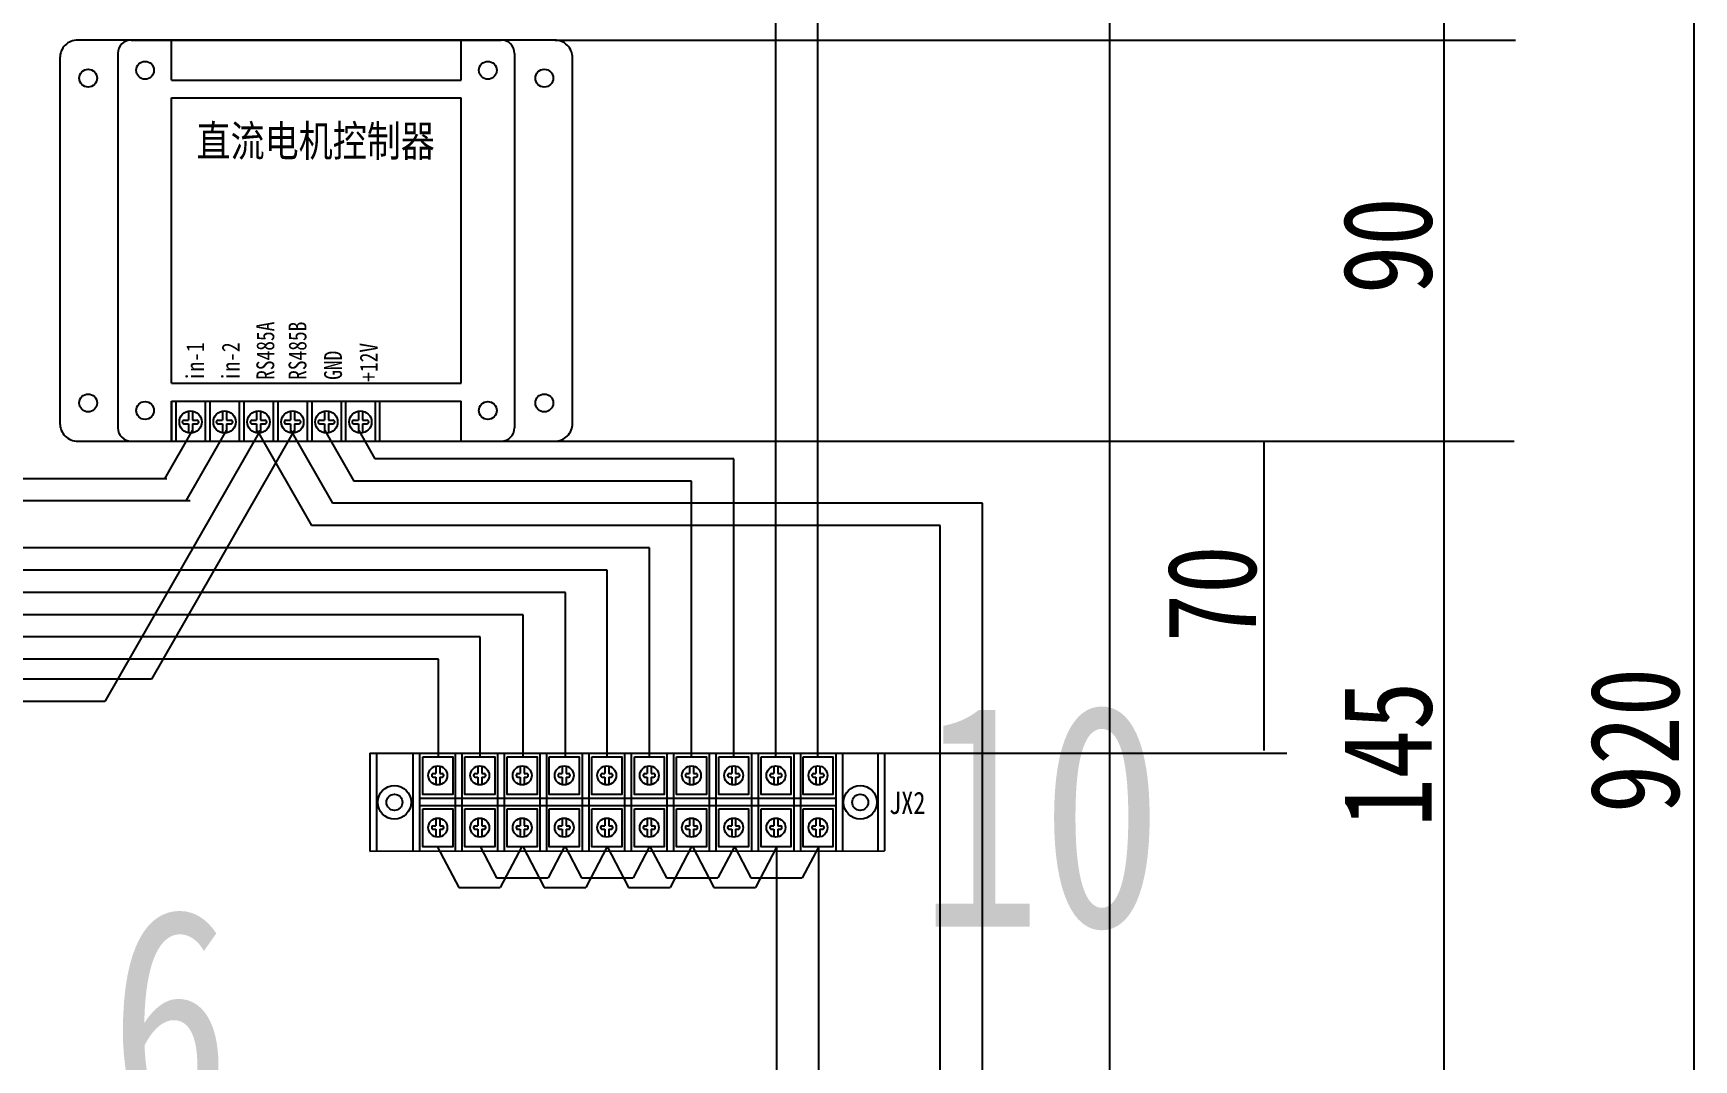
# Model space of a CAD drawing. Extents: x 1266371 to 1373991, y 308041 to 309598.
# Drawn here: x 1268043.2 to 1268415.7, y 308520.2 to 308750.5 of the extents above; entities that cross this region are included whole.
import ezdxf
from ezdxf.enums import TextEntityAlignment as Align

# ---------------------------------------------------------------- set-up
doc = ezdxf.new("R2010")
doc.units = 0
doc.header["$LTSCALE"] = 1000
doc.header["$MEASUREMENT"] = 0
doc.layers.get('0').update_dxf_attribs({"linetype": 'CONTINUOUS'})
doc.styles.add('-宋体', font='', dxfattribs={"width": 0.8})
doc.styles.get('-宋体').set_extended_font_data('SimSun')

msp = doc.modelspace()

# ---------------------------------------------------------------- linework, layer by layer
at = {"color": 1}
for p, q in [((1268359.64, 309034.24), (1268359.64, 308114.1)), ((1268415.72, 309034.24), (1268415.72, 308114.1)), ((1268209.75, 308588.18), (1268209.75, 308803)), ((1268219.22, 308588.18), (1268219.22, 308803)), ((1268160.16, 308748.94), (1268375.73, 308748.94)), ((1268094.09, 308661.36), (1268059.27, 308600.54)), ((1268101.69, 308661.36), (1268069.74, 308605.54)), ((1268078.84, 308661.36), (1268072.65, 308650.54)), ((1268086.49, 308661.36), (1268077.44, 308645.54)), ((1268093.39, 308661.36), (1268105.59, 308640.04)), ((1268100.98, 308661.36), (1268110.33, 308645.03)), ((1268108.59, 308661.36), (1268115.08, 308650.02)), ((1268116.21, 308661.36), (1268119.84, 308655.02)), ((1268160.16, 308658.94), (1268375.39, 308658.94)), ((1268319.37, 308589.55), (1268319.37, 308659.05)), ((1268200.33, 308655.02), (1268119.84, 308655.02)), ((1268200.33, 308588.18), (1268200.33, 308655.02)), ((1268073.15, 308650.54), (1267999.35, 308650.54)), ((1268190.86, 308650.02), (1268115.08, 308650.02)), ((1268190.86, 308588.18), (1268190.86, 308650.02)), ((1268078.39, 308645.54), (1267991.75, 308645.54)), ((1268256.11, 308645.02), (1268110.33, 308645.03)), ((1268256.11, 308405.07), (1268256.11, 308645.02)), ((1268246.64, 308640.04), (1268105.59, 308640.04)), ((1268246.64, 308410.06), (1268246.64, 308640.04)), ((1268181.44, 308635.02), (1267818.07, 308635.03)), ((1268181.44, 308588.18), (1268181.44, 308635.02)), ((1268171.97, 308630.04), (1267813.32, 308630.04)), ((1268171.97, 308588.18), (1268171.97, 308630.04)), ((1268162.56, 308625.04), (1267519.27, 308625.04)), ((1268162.56, 308588.18), (1268162.56, 308625.04)), ((1268153.07, 308620.04), (1267514.49, 308620.04)), ((1268153.07, 308588.18), (1268153.07, 308620.04)), ((1268143.46, 308615.04), (1267119.59, 308615.04)), ((1268143.46, 308588.18), (1268143.46, 308615.04)), ((1268134.06, 308610.04), (1267114.87, 308610.04)), ((1268134.06, 308588.18), (1268134.06, 308610.04)), ((1268069.74, 308605.54), (1267819.72, 308605.54)), ((1268059.27, 308600.54), (1267814.98, 308600.54)), ((1268234.14, 308588.94), (1268324.43, 308588.94)), ((1268133.83, 308568.02), (1268138.64, 308558.87)), ((1268143.45, 308568.02), (1268147.14, 308560.99)), ((1268152.77, 308568.02), (1268147.96, 308558.87)), ((1268152.99, 308568.02), (1268157.8, 308558.87)), ((1268162.39, 308568.02), (1268158.69, 308560.99)), ((1268162.48, 308568.02), (1268166.17, 308560.99)), ((1268171.93, 308568.02), (1268167.12, 308558.87)), ((1268171.92, 308568.02), (1268176.73, 308558.87)), ((1268181.42, 308568.02), (1268177.73, 308560.99)), ((1268181.53, 308568.02), (1268185.22, 308560.99)), ((1268190.86, 308568.02), (1268186.05, 308558.87)), ((1268191.05, 308568.02), (1268195.86, 308558.87)), ((1268200.47, 308568.02), (1268196.77, 308560.99)), ((1268200.47, 308568.02), (1268204.17, 308560.99)), ((1268209.99, 308568.02), (1268205.18, 308558.87)), ((1268209.97, 308293.46), (1268209.97, 308567.99)), ((1268219.41, 308568.02), (1268215.72, 308560.99)), ((1268219.44, 308293.23), (1268219.44, 308567.96)), ((1268147.14, 308560.99), (1268158.69, 308560.99)), ((1268166.17, 308560.99), (1268177.73, 308560.99)), ((1268185.22, 308560.99), (1268196.77, 308560.99)), ((1268204.17, 308560.99), (1268215.72, 308560.99)), ((1268138.64, 308558.87), (1268147.96, 308558.87)), ((1268157.8, 308558.87), (1268167.12, 308558.87)), ((1268176.73, 308558.87), (1268186.05, 308558.87)), ((1268195.86, 308558.87), (1268205.18, 308558.87))]:
    msp.add_line(p, q, dxfattribs=at)
for p, q in [((1268065.16, 308748.94), (1268148.16, 308748.94)), ((1268074.16, 308739.94), (1268074.16, 308748.94)), ((1268139.16, 308739.94), (1268139.16, 308748.94)), ((1268062.16, 308745.94), (1268062.16, 308693.46)), ((1268151.16, 308745.94), (1268151.16, 308686.94)), ((1268074.16, 308739.94), (1268139.16, 308739.94)), ((1268074.16, 308671.94), (1268074.16, 308735.94)), ((1268074.16, 308735.94), (1268139.16, 308735.94)), ((1268139.16, 308671.94), (1268139.16, 308735.94)), ((1268062.16, 308720.97), (1268062.16, 308661.94)), ((1268151.16, 308720.55), (1268151.16, 308661.94)), ((1268074.16, 308671.94), (1268139.16, 308671.94)), ((1268074.16, 308658.94), (1268074.16, 308667.94)), ((1268074.16, 308667.94), (1268139.16, 308667.94)), ((1268074.16, 308667.94), (1268120.88, 308667.94)), ((1268074.16, 308667.94), (1268074.16, 308658.94)), ((1268074.16, 308667.94), (1268120.88, 308667.94)), ((1268074.16, 308667.94), (1268074.16, 308658.94)), ((1268075.16, 308667.94), (1268075.16, 308658.94)), ((1268075.16, 308667.94), (1268075.16, 308658.94)), ((1268081.78, 308667.94), (1268081.78, 308658.94)), ((1268081.78, 308667.94), (1268081.78, 308658.94)), ((1268082.78, 308667.94), (1268082.78, 308658.94)), ((1268082.78, 308667.94), (1268082.78, 308658.94)), ((1268089.4, 308667.94), (1268089.4, 308658.94)), ((1268089.4, 308667.94), (1268089.4, 308658.94)), ((1268090.4, 308667.94), (1268090.4, 308658.94)), ((1268090.4, 308667.94), (1268090.4, 308658.94)), ((1268097.02, 308667.94), (1268097.02, 308658.94)), ((1268097.02, 308667.94), (1268097.02, 308658.94)), ((1268098.02, 308667.94), (1268098.02, 308658.94)), ((1268098.02, 308667.94), (1268098.02, 308658.94)), ((1268104.64, 308667.94), (1268104.64, 308658.94)), ((1268104.64, 308667.94), (1268104.64, 308658.94)), ((1268105.64, 308667.94), (1268105.64, 308658.94)), ((1268105.64, 308667.94), (1268105.64, 308658.94)), ((1268112.26, 308667.94), (1268112.26, 308658.94)), ((1268112.26, 308667.94), (1268112.26, 308658.94)), ((1268113.26, 308667.94), (1268113.26, 308658.94)), ((1268113.26, 308667.94), (1268113.26, 308658.94)), ((1268119.88, 308667.94), (1268119.88, 308658.94)), ((1268119.88, 308667.94), (1268119.88, 308658.94)), ((1268120.88, 308667.94), (1268120.88, 308658.94)), ((1268120.88, 308667.94), (1268120.88, 308658.94)), ((1268139.16, 308658.94), (1268139.16, 308667.94)), ((1268078.01, 308665.73), (1268078.01, 308663.66)), ((1268078.01, 308665.73), (1268078.01, 308663.66)), ((1268078.91, 308665.73), (1268078.91, 308663.66)), ((1268078.91, 308665.73), (1268078.91, 308663.66)), ((1268085.63, 308665.73), (1268085.63, 308663.66)), ((1268085.63, 308665.73), (1268085.63, 308663.66)), ((1268086.53, 308665.73), (1268086.53, 308663.66)), ((1268086.53, 308665.73), (1268086.53, 308663.66)), ((1268093.25, 308665.73), (1268093.25, 308663.66)), ((1268093.25, 308665.73), (1268093.25, 308663.66)), ((1268094.15, 308665.73), (1268094.15, 308663.66)), ((1268094.15, 308665.73), (1268094.15, 308663.66)), ((1268100.87, 308665.73), (1268100.87, 308663.66)), ((1268100.87, 308665.73), (1268100.87, 308663.66)), ((1268101.77, 308665.73), (1268101.77, 308663.66)), ((1268101.77, 308665.73), (1268101.77, 308663.66)), ((1268108.49, 308665.73), (1268108.49, 308663.66)), ((1268108.49, 308665.73), (1268108.49, 308663.66)), ((1268109.39, 308665.73), (1268109.39, 308663.66)), ((1268109.39, 308665.73), (1268109.39, 308663.66)), ((1268116.11, 308665.73), (1268116.11, 308663.66)), ((1268116.11, 308665.73), (1268116.11, 308663.66)), ((1268117.01, 308665.73), (1268117.01, 308663.66)), ((1268117.01, 308665.73), (1268117.01, 308663.66)), ((1268076.99, 308662.88), (1268078.01, 308662.88)), ((1268076.99, 308662.88), (1268078.01, 308662.88)), ((1268077, 308663.66), (1268078.01, 308663.66)), ((1268077, 308663.66), (1268078.01, 308663.66)), ((1268078.01, 308662.88), (1268078.01, 308660.79)), ((1268078.01, 308662.88), (1268078.01, 308660.79)), ((1268078.91, 308663.66), (1268079.93, 308663.66)), ((1268078.91, 308663.66), (1268079.93, 308663.66)), ((1268078.91, 308662.88), (1268078.91, 308660.79)), ((1268078.91, 308662.88), (1268079.94, 308662.88)), ((1268078.91, 308662.88), (1268078.91, 308660.79)), ((1268078.91, 308662.88), (1268079.94, 308662.88)), ((1268084.61, 308662.88), (1268085.63, 308662.88)), ((1268084.61, 308662.88), (1268085.63, 308662.88)), ((1268084.62, 308663.66), (1268085.63, 308663.66)), ((1268084.62, 308663.66), (1268085.63, 308663.66)), ((1268085.63, 308662.88), (1268085.63, 308660.79)), ((1268085.63, 308662.88), (1268085.63, 308660.79)), ((1268086.53, 308663.66), (1268087.55, 308663.66)), ((1268086.53, 308663.66), (1268087.55, 308663.66)), ((1268086.53, 308662.88), (1268086.53, 308660.79)), ((1268086.53, 308662.88), (1268087.56, 308662.88)), ((1268086.53, 308662.88), (1268086.53, 308660.79)), ((1268086.53, 308662.88), (1268087.56, 308662.88)), ((1268092.23, 308662.88), (1268093.25, 308662.88)), ((1268092.23, 308662.88), (1268093.25, 308662.88)), ((1268092.24, 308663.66), (1268093.25, 308663.66)), ((1268092.24, 308663.66), (1268093.25, 308663.66)), ((1268093.25, 308662.88), (1268093.25, 308660.79)), ((1268093.25, 308662.88), (1268093.25, 308660.79)), ((1268094.15, 308663.66), (1268095.17, 308663.66)), ((1268094.15, 308663.66), (1268095.17, 308663.66)), ((1268094.15, 308662.88), (1268094.15, 308660.79)), ((1268094.15, 308662.88), (1268095.18, 308662.88)), ((1268094.15, 308662.88), (1268094.15, 308660.79)), ((1268094.15, 308662.88), (1268095.18, 308662.88)), ((1268099.85, 308662.88), (1268100.87, 308662.88)), ((1268099.85, 308662.88), (1268100.87, 308662.88)), ((1268099.86, 308663.66), (1268100.87, 308663.66)), ((1268099.86, 308663.66), (1268100.87, 308663.66)), ((1268100.87, 308662.88), (1268100.87, 308660.79)), ((1268100.87, 308662.88), (1268100.87, 308660.79)), ((1268101.77, 308663.66), (1268102.79, 308663.66)), ((1268101.77, 308663.66), (1268102.79, 308663.66)), ((1268101.77, 308662.88), (1268101.77, 308660.79)), ((1268101.77, 308662.88), (1268102.8, 308662.88)), ((1268101.77, 308662.88), (1268101.77, 308660.79)), ((1268101.77, 308662.88), (1268102.8, 308662.88)), ((1268107.47, 308662.88), (1268108.49, 308662.88)), ((1268107.47, 308662.88), (1268108.49, 308662.88)), ((1268107.48, 308663.66), (1268108.49, 308663.66)), ((1268107.48, 308663.66), (1268108.49, 308663.66)), ((1268108.49, 308662.88), (1268108.49, 308660.79)), ((1268108.49, 308662.88), (1268108.49, 308660.79)), ((1268109.39, 308663.66), (1268110.41, 308663.66)), ((1268109.39, 308663.66), (1268110.41, 308663.66)), ((1268109.39, 308662.88), (1268109.39, 308660.79)), ((1268109.39, 308662.88), (1268110.42, 308662.88)), ((1268109.39, 308662.88), (1268109.39, 308660.79)), ((1268109.39, 308662.88), (1268110.42, 308662.88)), ((1268115.09, 308662.88), (1268116.11, 308662.88)), ((1268115.09, 308662.88), (1268116.11, 308662.88)), ((1268115.1, 308663.66), (1268116.11, 308663.66)), ((1268115.1, 308663.66), (1268116.11, 308663.66)), ((1268116.11, 308662.88), (1268116.11, 308660.79)), ((1268116.11, 308662.88), (1268116.11, 308660.79)), ((1268117.01, 308663.66), (1268118.03, 308663.66)), ((1268117.01, 308663.66), (1268118.03, 308663.66)), ((1268117.01, 308662.88), (1268117.01, 308660.79)), ((1268117.01, 308662.88), (1268118.04, 308662.88)), ((1268117.01, 308662.88), (1268117.01, 308660.79)), ((1268117.01, 308662.88), (1268118.04, 308662.88)), ((1268065.16, 308658.94), (1268148.16, 308658.94)), ((1268074.16, 308658.94), (1268120.88, 308658.94)), ((1268074.16, 308658.94), (1268120.88, 308658.94)), ((1268118.67, 308588.94), (1268234.14, 308588.94)), ((1268118.67, 308588.94), (1268118.67, 308566.99)), ((1268120.17, 308588.94), (1268120.17, 308566.99)), ((1268128.34, 308588.94), (1268128.34, 308567.04)), ((1268129.84, 308588.94), (1268129.84, 308567.04)), ((1268133.48, 308586.07), (1268133.48, 308584.38)), ((1268134.38, 308586.07), (1268134.38, 308584.38)), ((1268137.84, 308588.94), (1268137.84, 308567.04)), ((1268139.34, 308588.94), (1268139.34, 308567.04)), ((1268142.9, 308586.07), (1268142.9, 308584.38)), ((1268143.8, 308586.07), (1268143.8, 308584.38)), ((1268147.34, 308588.94), (1268147.34, 308567.04)), ((1268148.84, 308588.94), (1268148.84, 308567.04)), ((1268152.42, 308586.07), (1268152.42, 308584.38)), ((1268153.32, 308586.07), (1268153.32, 308584.38)), ((1268156.84, 308588.94), (1268156.84, 308567.04)), ((1268158.34, 308588.94), (1268158.34, 308567.04)), ((1268161.84, 308586.07), (1268161.84, 308584.38)), ((1268162.73, 308586.07), (1268162.73, 308584.38)), ((1268166.34, 308588.94), (1268166.34, 308567.04)), ((1268167.84, 308588.94), (1268167.84, 308567.04)), ((1268171.4, 308586.07), (1268171.4, 308584.38)), ((1268172.29, 308586.07), (1268172.29, 308584.38)), ((1268175.84, 308588.94), (1268175.84, 308567.04)), ((1268177.34, 308588.94), (1268177.34, 308567.04)), ((1268180.92, 308586.07), (1268180.92, 308584.38)), ((1268181.82, 308586.07), (1268181.82, 308584.38)), ((1268185.34, 308588.94), (1268185.34, 308567.04)), ((1268186.84, 308588.94), (1268186.84, 308567.04)), ((1268190.4, 308586.07), (1268190.4, 308584.38)), ((1268191.3, 308586.07), (1268191.3, 308584.38)), ((1268194.84, 308588.94), (1268194.84, 308567.04)), ((1268196.34, 308588.94), (1268196.34, 308567.04)), ((1268199.87, 308586.07), (1268199.87, 308584.38)), ((1268200.76, 308586.07), (1268200.76, 308584.38)), ((1268204.34, 308588.94), (1268204.34, 308567.04)), ((1268205.84, 308588.94), (1268205.84, 308567.04)), ((1268209.34, 308586.07), (1268209.34, 308584.38)), ((1268210.24, 308586.07), (1268210.24, 308584.38)), ((1268213.84, 308588.94), (1268213.84, 308567.04)), ((1268215.34, 308588.94), (1268215.34, 308567.04)), ((1268218.78, 308586.07), (1268218.78, 308584.38)), ((1268219.68, 308586.07), (1268219.68, 308584.38)), ((1268223.22, 308588.94), (1268223.22, 308567.04)), ((1268224.72, 308588.94), (1268224.72, 308567.04)), ((1268232.64, 308588.94), (1268232.64, 308567.04)), ((1268234.14, 308588.94), (1268234.14, 308567.04)), ((1268132.96, 308584.38), (1268133.48, 308584.38)), ((1268132.96, 308583.61), (1268133.48, 308583.61)), ((1268133.48, 308583.61), (1268133.48, 308581.9)), ((1268134.38, 308584.38), (1268134.89, 308584.38)), ((1268134.38, 308583.61), (1268134.38, 308581.9)), ((1268134.38, 308583.61), (1268134.91, 308583.61)), ((1268142.38, 308584.38), (1268142.9, 308584.38)), ((1268142.38, 308583.61), (1268142.9, 308583.61)), ((1268142.9, 308583.61), (1268142.9, 308581.9)), ((1268143.8, 308584.38), (1268144.31, 308584.38)), ((1268143.8, 308583.61), (1268143.8, 308581.9)), ((1268143.8, 308583.61), (1268144.33, 308583.61)), ((1268151.9, 308584.38), (1268152.42, 308584.38)), ((1268151.9, 308583.61), (1268152.42, 308583.61)), ((1268152.42, 308583.61), (1268152.42, 308581.9)), ((1268153.32, 308584.38), (1268153.83, 308584.38)), ((1268153.32, 308583.61), (1268153.32, 308581.9)), ((1268153.32, 308583.61), (1268153.85, 308583.61)), ((1268161.32, 308584.38), (1268161.84, 308584.38)), ((1268161.32, 308583.61), (1268161.84, 308583.61)), ((1268161.84, 308583.61), (1268161.84, 308581.9)), ((1268162.73, 308584.38), (1268163.25, 308584.38)), ((1268162.73, 308583.61), (1268162.73, 308581.9)), ((1268162.73, 308583.61), (1268163.27, 308583.61)), ((1268170.88, 308584.38), (1268171.4, 308584.38)), ((1268170.88, 308583.61), (1268171.4, 308583.61)), ((1268171.4, 308583.61), (1268171.4, 308581.9)), ((1268172.29, 308584.38), (1268172.81, 308584.38)), ((1268172.29, 308583.61), (1268172.29, 308581.9)), ((1268172.29, 308583.61), (1268172.83, 308583.61)), ((1268180.4, 308584.38), (1268180.92, 308584.38)), ((1268180.4, 308583.61), (1268180.92, 308583.61)), ((1268180.92, 308583.61), (1268180.92, 308581.9)), ((1268181.82, 308584.38), (1268182.34, 308584.38)), ((1268181.82, 308583.61), (1268181.82, 308581.9)), ((1268181.82, 308583.61), (1268182.35, 308583.61)), ((1268189.88, 308584.38), (1268190.4, 308584.38)), ((1268189.88, 308583.61), (1268190.4, 308583.61)), ((1268190.4, 308583.61), (1268190.4, 308581.9)), ((1268191.3, 308584.38), (1268191.81, 308584.38)), ((1268191.3, 308583.61), (1268191.3, 308581.9)), ((1268191.3, 308583.61), (1268191.83, 308583.61)), ((1268199.35, 308584.38), (1268199.87, 308584.38)), ((1268199.35, 308583.61), (1268199.87, 308583.61)), ((1268199.87, 308583.61), (1268199.87, 308581.9)), ((1268200.76, 308584.38), (1268201.28, 308584.38)), ((1268200.76, 308583.61), (1268200.76, 308581.9)), ((1268200.76, 308583.61), (1268201.3, 308583.61)), ((1268208.82, 308583.61), (1268209.34, 308583.61)), ((1268208.83, 308584.38), (1268209.34, 308584.38)), ((1268209.34, 308583.61), (1268209.34, 308581.9)), ((1268210.24, 308584.38), (1268210.76, 308584.38)), ((1268210.24, 308583.61), (1268210.24, 308581.9)), ((1268210.24, 308583.61), (1268210.77, 308583.61)), ((1268218.26, 308584.38), (1268218.78, 308584.38)), ((1268218.26, 308583.61), (1268218.78, 308583.61)), ((1268218.78, 308583.61), (1268218.78, 308581.9)), ((1268219.68, 308584.38), (1268220.19, 308584.38)), ((1268219.68, 308583.61), (1268219.68, 308581.9)), ((1268219.68, 308583.61), (1268220.21, 308583.61)), ((1268129.84, 308578.9), (1268223.22, 308578.9)), ((1268129.84, 308577.26), (1268223.22, 308577.26)), ((1268132.96, 308572.68), (1268133.48, 308572.68)), ((1268132.96, 308571.91), (1268133.48, 308571.91)), ((1268133.48, 308574.37), (1268133.48, 308572.68)), ((1268133.48, 308571.91), (1268133.48, 308570.2)), ((1268134.38, 308574.37), (1268134.38, 308572.68)), ((1268134.38, 308572.68), (1268134.89, 308572.68)), ((1268134.38, 308571.91), (1268134.38, 308570.2)), ((1268134.38, 308571.91), (1268134.91, 308571.91)), ((1268142.38, 308572.68), (1268142.9, 308572.68)), ((1268142.38, 308571.91), (1268142.9, 308571.91)), ((1268142.9, 308574.37), (1268142.9, 308572.68)), ((1268142.9, 308571.91), (1268142.9, 308570.2)), ((1268143.8, 308574.37), (1268143.8, 308572.68)), ((1268143.8, 308572.68), (1268144.31, 308572.68)), ((1268143.8, 308571.91), (1268143.8, 308570.2)), ((1268143.8, 308571.91), (1268144.33, 308571.91)), ((1268151.9, 308572.68), (1268152.42, 308572.68)), ((1268151.9, 308571.91), (1268152.42, 308571.91)), ((1268152.42, 308574.37), (1268152.42, 308572.68)), ((1268152.42, 308571.91), (1268152.42, 308570.2)), ((1268153.32, 308574.37), (1268153.32, 308572.68)), ((1268153.32, 308572.68), (1268153.83, 308572.68)), ((1268153.32, 308571.91), (1268153.32, 308570.2)), ((1268153.32, 308571.91), (1268153.85, 308571.91)), ((1268161.32, 308572.68), (1268161.84, 308572.68)), ((1268161.32, 308571.91), (1268161.84, 308571.91)), ((1268161.84, 308574.37), (1268161.84, 308572.68)), ((1268161.84, 308571.91), (1268161.84, 308570.2)), ((1268162.73, 308574.37), (1268162.73, 308572.68)), ((1268162.73, 308572.68), (1268163.25, 308572.68)), ((1268162.73, 308571.91), (1268162.73, 308570.2)), ((1268162.73, 308571.91), (1268163.27, 308571.91)), ((1268170.88, 308572.68), (1268171.4, 308572.68)), ((1268170.88, 308571.91), (1268171.4, 308571.91)), ((1268171.4, 308574.37), (1268171.4, 308572.68)), ((1268171.4, 308571.91), (1268171.4, 308570.2)), ((1268172.29, 308574.37), (1268172.29, 308572.68)), ((1268172.29, 308572.68), (1268172.81, 308572.68)), ((1268172.29, 308571.91), (1268172.29, 308570.2)), ((1268172.29, 308571.91), (1268172.83, 308571.91)), ((1268180.4, 308572.68), (1268180.92, 308572.68)), ((1268180.4, 308571.91), (1268180.92, 308571.91)), ((1268180.92, 308574.37), (1268180.92, 308572.68)), ((1268180.92, 308571.91), (1268180.92, 308570.2)), ((1268181.82, 308574.37), (1268181.82, 308572.68)), ((1268181.82, 308572.68), (1268182.34, 308572.68)), ((1268181.82, 308571.91), (1268181.82, 308570.2)), ((1268181.82, 308571.91), (1268182.35, 308571.91)), ((1268189.88, 308572.68), (1268190.4, 308572.68)), ((1268189.88, 308571.91), (1268190.4, 308571.91)), ((1268190.4, 308574.37), (1268190.4, 308572.68)), ((1268190.4, 308571.91), (1268190.4, 308570.2)), ((1268191.3, 308574.37), (1268191.3, 308572.68)), ((1268191.3, 308572.68), (1268191.81, 308572.68)), ((1268191.3, 308571.91), (1268191.3, 308570.2)), ((1268191.3, 308571.91), (1268191.83, 308571.91)), ((1268199.35, 308572.68), (1268199.87, 308572.68)), ((1268199.35, 308571.91), (1268199.87, 308571.91)), ((1268199.87, 308574.37), (1268199.87, 308572.68)), ((1268199.87, 308571.91), (1268199.87, 308570.2)), ((1268200.76, 308574.37), (1268200.76, 308572.68)), ((1268200.76, 308572.68), (1268201.28, 308572.68)), ((1268200.76, 308571.91), (1268200.76, 308570.2)), ((1268200.76, 308571.91), (1268201.3, 308571.91)), ((1268208.82, 308571.91), (1268209.34, 308571.91)), ((1268208.83, 308572.68), (1268209.34, 308572.68)), ((1268209.34, 308574.37), (1268209.34, 308572.68)), ((1268209.34, 308571.91), (1268209.34, 308570.2)), ((1268210.24, 308574.37), (1268210.24, 308572.68)), ((1268210.24, 308572.68), (1268210.76, 308572.68)), ((1268210.24, 308571.91), (1268210.24, 308570.2)), ((1268210.24, 308571.91), (1268210.77, 308571.91)), ((1268218.26, 308572.68), (1268218.78, 308572.68)), ((1268218.26, 308571.91), (1268218.78, 308571.91)), ((1268218.78, 308574.37), (1268218.78, 308572.68)), ((1268218.78, 308571.91), (1268218.78, 308570.2)), ((1268219.68, 308574.37), (1268219.68, 308572.68)), ((1268219.68, 308572.68), (1268220.19, 308572.68)), ((1268219.68, 308571.91), (1268219.68, 308570.2)), ((1268219.68, 308571.91), (1268220.21, 308571.91)), ((1268118.67, 308566.99), (1268234.14, 308567.04))]:
    msp.add_line(p, q)
for points in [[(1266784.74, 308114.1), (1268284.74, 308114.1), (1268284.74, 309034.1), (1266784.74, 309034.1)], [(1268130.59, 308588.18), (1268137.29, 308588.18), (1268137.29, 308579.68), (1268130.59, 308579.68)], [(1268140.01, 308588.18), (1268146.71, 308588.18), (1268146.71, 308579.68), (1268140.01, 308579.68)], [(1268149.53, 308588.18), (1268156.23, 308588.18), (1268156.23, 308579.68), (1268149.53, 308579.68)], [(1268158.95, 308588.18), (1268165.65, 308588.18), (1268165.65, 308579.68), (1268158.95, 308579.68)], [(1268168.51, 308588.18), (1268175.21, 308588.18), (1268175.21, 308579.68), (1268168.51, 308579.68)], [(1268178.03, 308588.18), (1268184.73, 308588.18), (1268184.73, 308579.68), (1268178.03, 308579.68)], [(1268187.51, 308588.18), (1268194.21, 308588.18), (1268194.21, 308579.68), (1268187.51, 308579.68)], [(1268196.98, 308588.18), (1268203.68, 308588.18), (1268203.68, 308579.68), (1268196.98, 308579.68)], [(1268206.45, 308588.18), (1268213.15, 308588.18), (1268213.15, 308579.68), (1268206.45, 308579.68)], [(1268215.89, 308588.18), (1268222.59, 308588.18), (1268222.59, 308579.68), (1268215.89, 308579.68)], [(1268130.59, 308576.48), (1268137.29, 308576.48), (1268137.29, 308567.98), (1268130.59, 308567.98)], [(1268140.01, 308576.48), (1268146.71, 308576.48), (1268146.71, 308567.98), (1268140.01, 308567.98)], [(1268149.53, 308576.48), (1268156.23, 308576.48), (1268156.23, 308567.98), (1268149.53, 308567.98)], [(1268158.95, 308576.48), (1268165.65, 308576.48), (1268165.65, 308567.98), (1268158.95, 308567.98)], [(1268168.51, 308576.48), (1268175.21, 308576.48), (1268175.21, 308567.98), (1268168.51, 308567.98)], [(1268178.03, 308576.48), (1268184.73, 308576.48), (1268184.73, 308567.98), (1268178.03, 308567.98)], [(1268187.51, 308576.48), (1268194.21, 308576.48), (1268194.21, 308567.98), (1268187.51, 308567.98)], [(1268196.98, 308576.48), (1268203.68, 308576.48), (1268203.68, 308567.98), (1268196.98, 308567.98)], [(1268206.45, 308576.48), (1268213.15, 308576.48), (1268213.15, 308567.98), (1268206.45, 308567.98)], [(1268215.89, 308576.48), (1268222.59, 308576.48), (1268222.59, 308567.98), (1268215.89, 308567.98)]]:
    msp.add_lwpolyline(points, close=True)
msp.add_lwpolyline([(1268053.16, 308658.94), (1268160.16, 308658.94, 0.414214), (1268164.16, 308662.94), (1268164.16, 308744.94, 0.414214), (1268160.16, 308748.94), (1268053.16, 308748.94, 0.414214), (1268049.16, 308744.94), (1268049.16, 308662.94, 0.414214)], format="xyb", close=True)
for centre, radius in [((1268068.26, 308742.15), 2), ((1268145.16, 308742.15), 2), ((1268055.5, 308740.38), 2), ((1268157.83, 308740.38), 2), ((1268055.5, 308667.53), 2), ((1268157.83, 308667.53), 2), ((1268068.26, 308665.83), 2), ((1268078.47, 308663.26), 2.51), ((1268078.47, 308663.26), 2.51), ((1268086.09, 308663.26), 2.51), ((1268086.09, 308663.26), 2.51), ((1268093.71, 308663.26), 2.51), ((1268093.71, 308663.26), 2.51), ((1268101.33, 308663.26), 2.51), ((1268101.33, 308663.26), 2.51), ((1268108.95, 308663.26), 2.51), ((1268108.95, 308663.26), 2.51), ((1268116.57, 308663.26), 2.51), ((1268116.57, 308663.26), 2.51), ((1268145.16, 308665.83), 2), ((1268133.94, 308583.99), 2.13), ((1268143.35, 308583.99), 2.13), ((1268152.87, 308583.99), 2.13), ((1268162.29, 308583.99), 2.13), ((1268171.85, 308583.99), 2.13), ((1268181.38, 308583.99), 2.13), ((1268190.85, 308583.99), 2.13), ((1268200.32, 308583.99), 2.13), ((1268209.8, 308583.99), 2.13), ((1268219.23, 308583.99), 2.13), ((1268124.2, 308577.95), 3.75), ((1268124.2, 308577.95), 1.8), ((1268228.71, 308577.95), 3.75), ((1268228.71, 308577.95), 1.8), ((1268133.94, 308572.28), 2.13), ((1268143.35, 308572.28), 2.13), ((1268152.87, 308572.28), 2.13), ((1268162.29, 308572.28), 2.13), ((1268171.85, 308572.28), 2.13), ((1268181.38, 308572.28), 2.13), ((1268190.85, 308572.28), 2.13), ((1268200.32, 308572.28), 2.13), ((1268209.8, 308572.28), 2.13), ((1268219.23, 308572.28), 2.13)]:
    msp.add_circle(centre, radius)
for centre, radius, start, end in [((1268065.16, 308745.94), 3, 90, 180), ((1268148.16, 308745.94), 3, 0, 90), ((1268065.16, 308661.94), 3, 180, 270), ((1268076.98, 308663.27), 0.388, 88.0266, 271.7737), ((1268076.98, 308663.27), 0.388, 88.0266, 271.7737), ((1268079.94, 308663.27), 0.388, 268.2263, 91.9734), ((1268079.94, 308663.27), 0.388, 268.2263, 91.9734), ((1268084.6, 308663.27), 0.388, 88.0266, 271.7737), ((1268084.6, 308663.27), 0.388, 88.0266, 271.7737), ((1268087.56, 308663.27), 0.388, 268.2263, 91.9734), ((1268087.56, 308663.27), 0.388, 268.2263, 91.9734), ((1268092.22, 308663.27), 0.388, 88.0266, 271.7737), ((1268092.22, 308663.27), 0.388, 88.0266, 271.7737), ((1268095.18, 308663.27), 0.388, 268.2263, 91.9734), ((1268095.18, 308663.27), 0.388, 268.2263, 91.9734), ((1268099.84, 308663.27), 0.388, 88.0266, 271.7737), ((1268099.84, 308663.27), 0.388, 88.0266, 271.7737), ((1268102.8, 308663.27), 0.388, 268.2263, 91.9734), ((1268102.8, 308663.27), 0.388, 268.2263, 91.9734), ((1268107.46, 308663.27), 0.388, 88.0266, 271.7737), ((1268107.46, 308663.27), 0.388, 88.0266, 271.7737), ((1268110.42, 308663.27), 0.388, 268.2263, 91.9734), ((1268110.42, 308663.27), 0.388, 268.2263, 91.9734), ((1268115.08, 308663.27), 0.388, 88.0266, 271.7737), ((1268115.08, 308663.27), 0.388, 88.0266, 271.7737), ((1268118.04, 308663.27), 0.388, 268.2263, 91.9734), ((1268118.04, 308663.27), 0.388, 268.2263, 91.9734), ((1268148.16, 308661.94), 3, 270, 0), ((1268132.95, 308584), 0.388, 88.0266, 271.7737), ((1268134.91, 308584), 0.388, 268.2263, 91.9734), ((1268142.37, 308584), 0.388, 88.0266, 271.7737), ((1268144.32, 308584), 0.388, 268.2263, 91.9734), ((1268151.89, 308584), 0.388, 88.0266, 271.7737), ((1268153.85, 308584), 0.388, 268.2263, 91.9734), ((1268161.3, 308584), 0.388, 88.0266, 271.7737), ((1268163.26, 308584), 0.388, 268.2263, 91.9734), ((1268170.86, 308584), 0.388, 88.0266, 271.7737), ((1268172.82, 308584), 0.388, 268.2263, 91.9734), ((1268180.39, 308584), 0.388, 88.0266, 271.7737), ((1268182.35, 308584), 0.388, 268.2263, 91.9734), ((1268189.87, 308584), 0.388, 88.0266, 271.7737), ((1268191.83, 308584), 0.388, 268.2263, 91.9734), ((1268199.33, 308584), 0.388, 88.0266, 271.7737), ((1268201.29, 308584), 0.388, 268.2263, 91.9734), ((1268208.81, 308584), 0.388, 88.0266, 271.7737), ((1268210.77, 308584), 0.388, 268.2263, 91.9734), ((1268218.25, 308584), 0.388, 88.0266, 271.7737), ((1268220.2, 308584), 0.388, 268.2263, 91.9734), ((1268132.95, 308572.29), 0.388, 88.0266, 271.7737), ((1268134.91, 308572.29), 0.388, 268.2263, 91.9734), ((1268142.37, 308572.29), 0.388, 88.0266, 271.7737), ((1268144.32, 308572.29), 0.388, 268.2263, 91.9734), ((1268151.89, 308572.29), 0.388, 88.0266, 271.7737), ((1268153.85, 308572.29), 0.388, 268.2263, 91.9734), ((1268161.3, 308572.29), 0.388, 88.0266, 271.7737), ((1268163.26, 308572.29), 0.388, 268.2263, 91.9734), ((1268170.86, 308572.29), 0.388, 88.0266, 271.7737), ((1268172.82, 308572.29), 0.388, 268.2263, 91.9734), ((1268180.39, 308572.29), 0.388, 88.0266, 271.7737), ((1268182.35, 308572.29), 0.388, 268.2263, 91.9734), ((1268189.87, 308572.29), 0.388, 88.0266, 271.7737), ((1268191.83, 308572.29), 0.388, 268.2263, 91.9734), ((1268199.33, 308572.29), 0.388, 88.0266, 271.7737), ((1268201.29, 308572.29), 0.388, 268.2263, 91.9734), ((1268208.81, 308572.29), 0.388, 88.0266, 271.7737), ((1268210.77, 308572.29), 0.388, 268.2263, 91.9734), ((1268218.25, 308572.29), 0.388, 88.0266, 271.7737), ((1268220.2, 308572.29), 0.388, 268.2263, 91.9734)]:
    msp.add_arc(centre, radius, start, end)

# ---------------------------------------------------------------- texts
at = {"style": '-宋体', "width": 0.8}
for s, height, p in [('直流电机控制器', 7, (1268106.54, 308726.44)), ('10', 50, (1268269.32, 308574.65)), ('JX2', 5, (1268239.26, 308577.79)), ('6', 50, (1268073.9, 308528.78))]:
    msp.add_text(s, height=height, dxfattribs=at).set_placement(p, align=Align.MIDDLE)
for s, height, p in [('90', 20, (1268347.08, 308702.79)), ('RS485A', 4, (1268095.24, 308679.24)), ('RS485B', 4, (1268102.46, 308679.24)), ('in-1', 4, (1268079.39, 308676.76)), ('in-2', 4, (1268087.36, 308676.76)), ('+12V', 4, (1268118.43, 308676.64)), ('GND', 4, (1268110.43, 308675.97)), ('70', 20, (1268307.65, 308624.71)), ('920', 20, (1268402.55, 308591.81)), ('145', 20, (1268347.08, 308588.74))]:
    msp.add_text(s, height=height, rotation=90, dxfattribs=at).set_placement(p, align=Align.MIDDLE)

doc.saveas('drawing.dxf')
